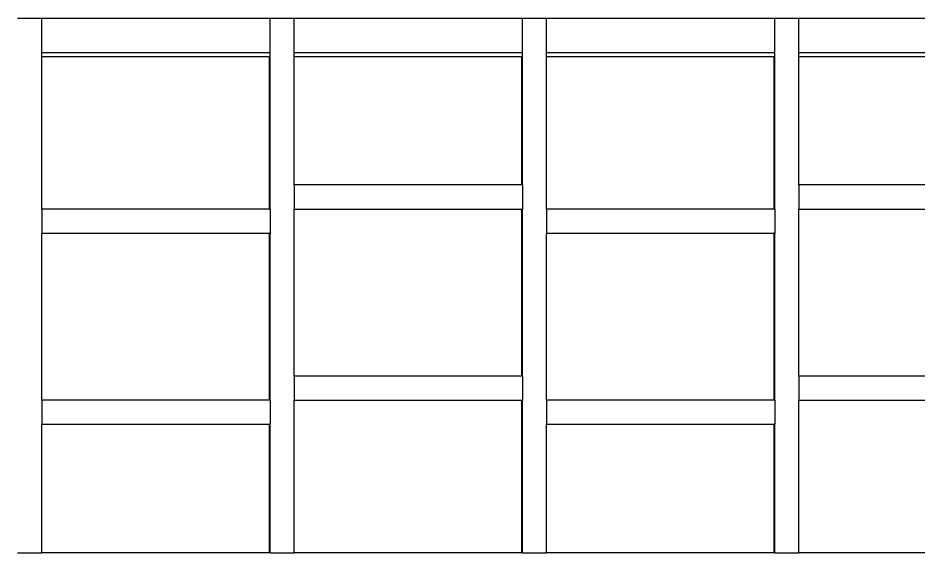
# Model space of a CAD drawing. Header units: metres. Extents: x -59 to 59, y -13 to 12.
# Drawn here: x -29.027 to -25.279, y 6.819 to 9.044 of the extents above; entities that cross this region are included whole.
import ezdxf

# ---------------------------------------------------------------- set-up
doc = ezdxf.new("R2010")
doc.units = ezdxf.units.M

msp = doc.modelspace()

# ---------------------------------------------------------------- linework, layer by layer
for p, q in [((-29.0289, 9.0436), (-28.9289, 9.0436)), ((-28.9289, 8.8996), (-28.9289, 9.0436)), ((-28.9289, 9.0436), (-27.9789, 9.0436)), ((-27.9789, 9.0436), (-27.8789, 9.0436)), ((-27.9789, 8.8996), (-27.9789, 9.0436)), ((-27.8789, 8.8996), (-27.8789, 9.0436)), ((-27.8789, 9.0436), (-26.9289, 9.0436)), ((-26.9289, 9.0436), (-26.8289, 9.0436)), ((-26.9289, 8.8996), (-26.9289, 9.0436)), ((-26.8289, 8.8996), (-26.8289, 9.0436)), ((-26.8289, 9.0436), (-25.8789, 9.0436)), ((-25.8789, 9.0436), (-25.7789, 9.0436)), ((-25.8789, 8.8996), (-25.8789, 9.0436)), ((-25.7789, 8.8996), (-25.7789, 9.0436)), ((-25.7789, 9.0436), (-24.8289, 9.0436)), ((-28.9289, 8.8996), (-27.9789, 8.8996)), ((-28.9289, 8.8836), (-28.9289, 8.8996)), ((-27.9789, 8.8836), (-27.9789, 8.8996)), ((-27.8789, 8.8996), (-26.9289, 8.8996)), ((-27.8789, 8.8836), (-27.8789, 8.8996)), ((-26.9289, 8.8836), (-26.9289, 8.8996)), ((-26.8289, 8.8996), (-25.8789, 8.8996)), ((-26.8289, 8.8836), (-26.8289, 8.8996)), ((-25.8789, 8.8836), (-25.8789, 8.8996)), ((-25.7789, 8.8996), (-24.8289, 8.8996)), ((-25.7789, 8.8836), (-25.7789, 8.8996)), ((-28.9289, 8.2493), (-28.9289, 8.8836)), ((-28.9289, 8.8836), (-27.9812, 8.8836)), ((-27.9812, 8.2493), (-27.9812, 8.8836)), ((-27.9812, 8.8836), (-27.9789, 8.8836)), ((-27.9789, 8.2493), (-27.9789, 8.8836)), ((-27.8789, 8.3493), (-27.8789, 8.8836)), ((-27.8789, 8.8836), (-26.9312, 8.8836)), ((-26.9312, 8.3493), (-26.9312, 8.8836)), ((-26.9312, 8.8836), (-26.9289, 8.8836)), ((-26.9289, 8.3493), (-26.9289, 8.8836)), ((-26.8289, 8.2493), (-26.8289, 8.8836)), ((-26.8289, 8.8836), (-25.8812, 8.8836)), ((-25.8812, 8.2493), (-25.8812, 8.8836)), ((-25.8812, 8.8836), (-25.8789, 8.8836)), ((-25.8789, 8.2493), (-25.8789, 8.8836)), ((-25.7789, 8.3493), (-25.7789, 8.8836)), ((-25.7789, 8.8836), (-24.8312, 8.8836)), ((-27.8789, 8.3493), (-27.8789, 8.2493)), ((-26.9312, 8.3493), (-27.8789, 8.3493)), ((-26.9289, 8.3493), (-26.9312, 8.3493)), ((-26.9289, 8.3493), (-26.9289, 8.2493)), ((-25.7789, 8.3493), (-25.7789, 8.2493)), ((-24.8312, 8.3493), (-25.7789, 8.3493)), ((-28.9289, 8.2493), (-28.9289, 8.1493)), ((-27.9812, 8.2493), (-28.9289, 8.2493)), ((-27.9789, 8.2493), (-27.9812, 8.2493)), ((-27.9789, 8.2493), (-27.9789, 8.1493)), ((-27.8789, 7.555), (-27.8789, 8.2493)), ((-27.8789, 8.2493), (-26.9312, 8.2493)), ((-26.9312, 7.555), (-26.9312, 8.2493)), ((-26.9289, 8.2493), (-26.9312, 8.2493)), ((-26.9289, 7.555), (-26.9289, 8.2493)), ((-26.8289, 8.2493), (-26.8289, 8.1493)), ((-25.8812, 8.2493), (-26.8289, 8.2493)), ((-25.8789, 8.2493), (-25.8812, 8.2493)), ((-25.8789, 8.2493), (-25.8789, 8.1493)), ((-25.7789, 7.555), (-25.7789, 8.2493)), ((-25.7789, 8.2493), (-24.8312, 8.2493)), ((-28.9289, 7.455), (-28.9289, 8.1493)), ((-28.9289, 8.1493), (-27.9812, 8.1493)), ((-27.9812, 7.455), (-27.9812, 8.1493)), ((-27.9789, 8.1493), (-27.9812, 8.1493)), ((-27.9789, 7.455), (-27.9789, 8.1493)), ((-26.8289, 7.455), (-26.8289, 8.1493)), ((-26.8289, 8.1493), (-25.8812, 8.1493)), ((-25.8812, 7.455), (-25.8812, 8.1493)), ((-25.8789, 8.1493), (-25.8812, 8.1493)), ((-25.8789, 7.455), (-25.8789, 8.1493)), ((-27.8789, 7.555), (-27.8789, 7.455)), ((-26.9312, 7.555), (-27.8789, 7.555)), ((-26.9289, 7.555), (-26.9312, 7.555)), ((-26.9289, 7.555), (-26.9289, 7.455)), ((-25.7789, 7.555), (-25.7789, 7.455)), ((-24.8312, 7.555), (-25.7789, 7.555)), ((-28.9289, 7.455), (-28.9289, 7.355)), ((-27.9812, 7.455), (-28.9289, 7.455)), ((-27.9789, 7.455), (-27.9812, 7.455)), ((-27.9789, 7.455), (-27.9789, 7.355)), ((-27.8789, 6.8193), (-27.8789, 7.455)), ((-27.8789, 7.455), (-26.9312, 7.455)), ((-26.9312, 6.8193), (-26.9312, 7.455)), ((-26.9289, 7.455), (-26.9312, 7.455)), ((-26.9289, 6.8193), (-26.9289, 7.455)), ((-26.8289, 7.455), (-26.8289, 7.355)), ((-25.8812, 7.455), (-26.8289, 7.455)), ((-25.8789, 7.455), (-25.8812, 7.455)), ((-25.8789, 7.455), (-25.8789, 7.355)), ((-25.7789, 6.8193), (-25.7789, 7.455)), ((-25.7789, 7.455), (-24.8312, 7.455)), ((-28.9289, 6.8193), (-28.9289, 7.355)), ((-28.9289, 7.355), (-27.9812, 7.355)), ((-27.9812, 6.8193), (-27.9812, 7.355)), ((-27.9789, 7.355), (-27.9812, 7.355)), ((-27.9789, 6.8193), (-27.9789, 7.355)), ((-26.8289, 6.8193), (-26.8289, 7.355)), ((-26.8289, 7.355), (-25.8812, 7.355)), ((-25.8812, 6.8193), (-25.8812, 7.355)), ((-25.8789, 7.355), (-25.8812, 7.355)), ((-25.8789, 6.8193), (-25.8789, 7.355)), ((-29.0289, 6.8193), (-28.9289, 6.8193)), ((-27.9812, 6.8193), (-28.9289, 6.8193)), ((-27.9789, 6.8193), (-27.9812, 6.8193)), ((-27.9789, 6.8193), (-27.8789, 6.8193)), ((-26.9312, 6.8193), (-27.8789, 6.8193)), ((-26.9289, 6.8193), (-26.9312, 6.8193)), ((-26.9289, 6.8193), (-26.8289, 6.8193)), ((-25.8812, 6.8193), (-26.8289, 6.8193)), ((-25.8789, 6.8193), (-25.8812, 6.8193)), ((-25.8789, 6.8193), (-25.7789, 6.8193)), ((-24.8312, 6.8193), (-25.7789, 6.8193))]:
    msp.add_line(p, q)

doc.saveas('drawing.dxf')
